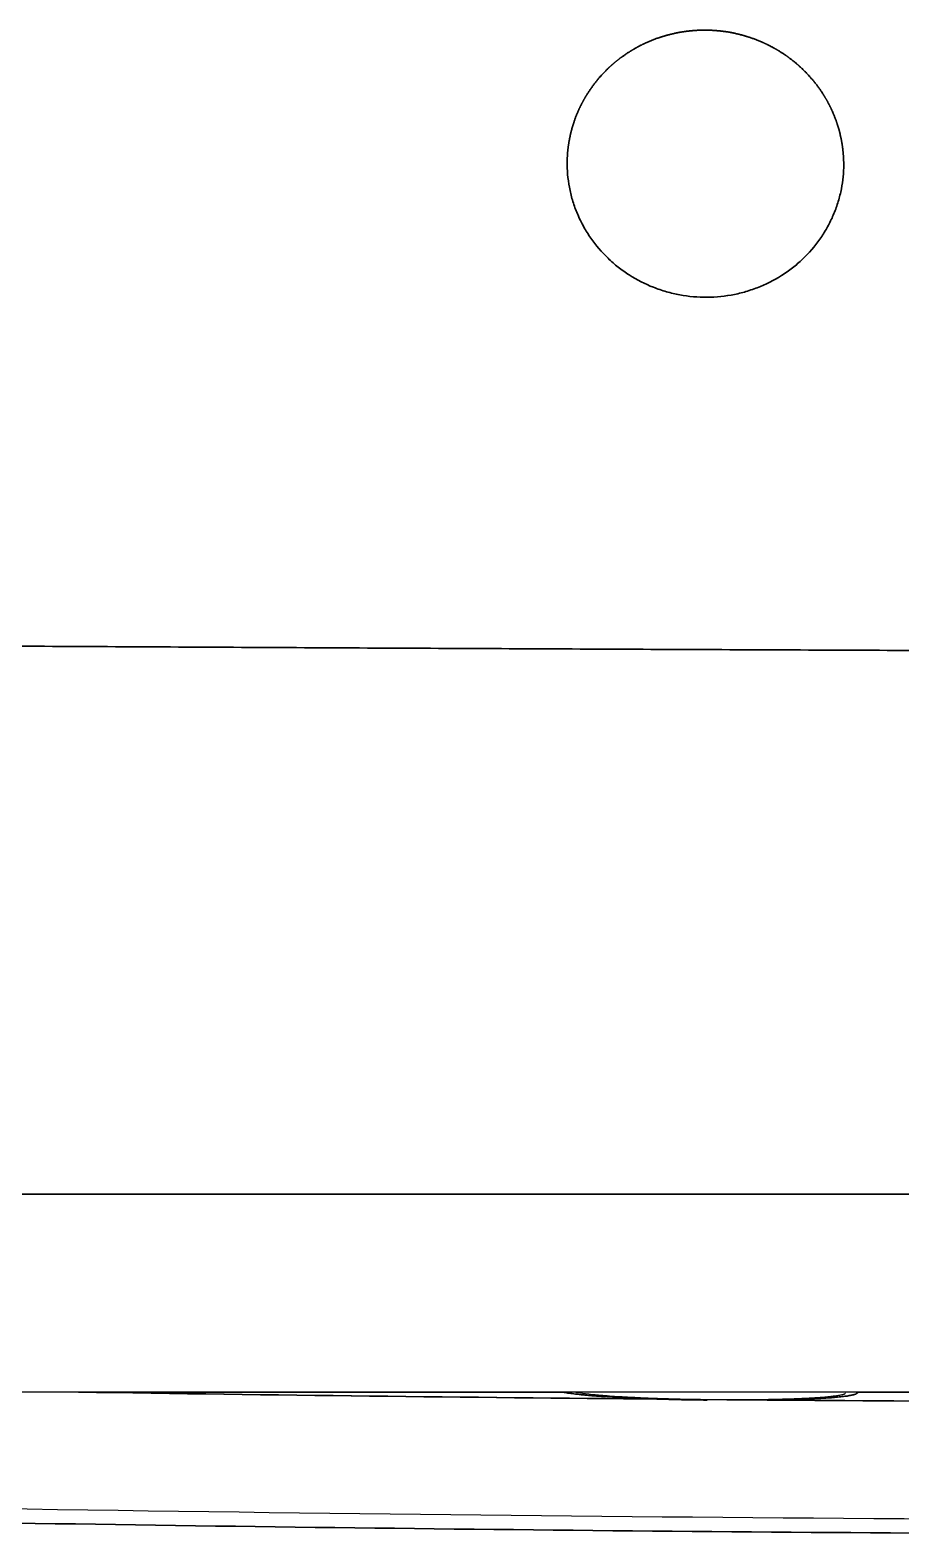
# Model space of a CAD drawing. Header units: millimetres. Extents: x 0 to 2561, y -987 to 790.
# Drawn here: x 506.5 to 623.1, y 417.4 to 618.9 of the extents above; entities that cross this region are included whole.
import ezdxf

# ---------------------------------------------------------------- set-up
doc = ezdxf.new("R2010")
doc.units = ezdxf.units.MM
doc.layers.add('Blocks', color=7, linetype='Continuous')
doc.layers.add('Blocks$Inner', color=7, linetype='Continuous', lineweight=25, true_color=0x007f00)
doc.layers.add('Blocks$Outline', color=7, linetype='Continuous', lineweight=35, true_color=0xff3f3f)

# ---------------------------------------------------------------- blocks, each defined once
blk = doc.blocks.new('Balcony Dining Bench Front')
at = {"layer": 'Blocks$Inner'}
for points, weights, knots in [([(596.71, 618.88), (596.1, 618.88), (595.49, 618.85), (594.27, 618.72), (593.67, 618.63), (591.9, 618.28), (590.75, 617.93), (589.07, 617.25), (588.52, 616.99), (587.46, 616.43), (586.94, 616.12), (585.95, 615.47), (585.47, 615.12), (584.78, 614.56), (584.55, 614.36), (584.1, 613.97), (583.89, 613.76), (582.82, 612.71), (582.07, 611.8), (581.08, 610.34), (580.78, 609.84), (580.36, 609.05), (580.22, 608.79), (579.97, 608.25), (579.85, 607.99), (579.29, 606.63), (578.95, 605.51), (578.67, 604.07), (578.62, 603.78), (578.54, 603.2), (578.5, 602.91), (578.43, 602.09), (578.41, 601.57), (578.41, 601.04)], [0.999999991412, 1.00000011596, 1.00000011583, 1.00000011552, 1.00000011535, 1.00000011478, 1.00000011434, 1.00000011357, 1.0000001133, 1.00000011273, 1.00000011244, 1.00000011183, 1.00000011151, 1.00000011103, 1.00000011086, 1.00000011053, 1.00000011036, 1.0000001095, 1.0000001088, 1.00000010774, 1.00000010738, 1.00000010684, 1.00000010666, 1.00000010629, 1.00000010611, 1.00000010521, 1.00000010451, 1.00000010363, 1.00000010346, 1.00000010311, 1.00000010294, 1.00000010246, 1.00000010216, 1.00000010187], [322.755773, 322.755773, 322.755773, 322.755773, 324.581439, 324.581439, 326.407106, 326.407106, 330.058439, 330.058439, 331.884105, 331.884105, 333.709772, 333.709772, 335.535439, 335.535439, 336.448272, 336.448272, 337.361105, 337.361105, 341.012438, 341.012438, 342.838105, 342.838105, 343.750938, 343.750938, 344.663771, 344.663771, 348.315104, 348.315104, 349.227938, 349.227938, 350.140771, 350.140771, 351.770413, 351.770413, 351.770413, 351.770413]), ([(615.41, 600.89), (615.41, 600.95), (615.41, 601.01), (615.4, 601.65), (615.36, 602.24), (615.27, 603.12), (615.23, 603.41), (615.13, 603.99), (615.08, 604.28), (614.77, 605.71), (614.41, 606.82), (613.82, 608.17), (613.69, 608.44), (613.43, 608.97), (613.29, 609.24), (612.85, 610.01), (612.53, 610.51), (611.52, 611.96), (610.74, 612.86), (609.43, 614.11), (608.98, 614.5), (608.04, 615.24), (607.55, 615.59), (606.54, 616.23), (606.02, 616.53), (604.94, 617.08), (604.38, 617.33), (602.69, 618), (601.53, 618.33), (599.75, 618.67), (599.14, 618.75), (597.92, 618.86), (597.32, 618.89), (596.71, 618.88)], [1, 0.999999992124, 0.999999992121, 0.999999992089, 0.99999999206, 0.999999992017, 0.999999992003, 0.999999991975, 0.999999991961, 0.999999991891, 0.999999991837, 0.999999991774, 0.999999991761, 0.999999991736, 0.999999991724, 0.999999991688, 0.999999991665, 0.9999999916, 0.99999999156, 0.999999991509, 0.999999991493, 0.999999991464, 0.999999991452, 0.999999991429, 0.999999991419, 0.999999991403, 0.999999991396, 0.999999991381, 0.999999991378, 0.999999991383, 0.999999991387, 0.999999991397, 0.999999991404, 0.999999991412], [293.357776, 293.357776, 293.357776, 293.357776, 293.541776, 293.541776, 295.367651, 295.367651, 296.280588, 296.280588, 297.193525, 297.193525, 300.845275, 300.845275, 301.758212, 301.758212, 302.67115, 302.67115, 304.497025, 304.497025, 308.148774, 308.148774, 309.974649, 309.974649, 311.800524, 311.800524, 313.626399, 313.626399, 315.452273, 315.452273, 319.104023, 319.104023, 320.929898, 320.929898, 322.755773, 322.755773, 322.755773, 322.755773])]:
    blk.add_rational_spline(points, weights, degree=3, knots=knots, dxfattribs=at)
blk.add_rational_spline([(578.41, 601.04), (578.41, 600.97), (578.41, 600.91), (578.41, 600.86)], [1.00000010187, 1, 1, 1], degree=3, dxfattribs=at)
for points, degree in [([(578.41, 600.86), (578.42, 599.71), (578.55, 598.57), (578.79, 597.43)], 3), ([(615.1, 597.65), (615.3, 598.72), (615.41, 599.8), (615.41, 600.89)], 3), ([(578.79, 597.43), (578.85, 597.15), (578.92, 596.86), (578.99, 596.58)], 3), ([(578.99, 596.58), (579.07, 596.3), (579.15, 596.02), (579.24, 595.74)], 3), ([(614.68, 595.96), (614.77, 596.24), (614.84, 596.52), (614.91, 596.8)], 3), ([(614.91, 596.8), (614.98, 597.08), (615.04, 597.36), (615.1, 597.65)], 3), ([(579.24, 595.74), (579.42, 595.19), (579.62, 594.65), (579.86, 594.12)], 3), ([(614.1, 594.34), (614.32, 594.87), (614.52, 595.41), (614.68, 595.96)], 3), ([(579.86, 594.12), (580, 593.79), (580.15, 593.47), (580.31, 593.16)], 3), ([(580.31, 593.16), (580.44, 592.91), (580.53, 592.73), (580.63, 592.55)], 3), ([(580.63, 592.55), (580.78, 592.29), (580.93, 592.04), (581.08, 591.79)], 3), ([(612.93, 592.01), (613.08, 592.26), (613.23, 592.51), (613.36, 592.77)], 3), ([(613.36, 592.77), (613.64, 593.28), (613.88, 593.8), (614.1, 594.34)], 3), ([(581.08, 591.79), (581.24, 591.54), (581.41, 591.29), (581.58, 591.05)], 3), ([(581.58, 591.05), (582.25, 590.08), (583.02, 589.18), (583.88, 588.35)], 3), ([(610.22, 588.55), (611.06, 589.38), (611.81, 590.29), (612.46, 591.26)], 3), ([(612.46, 591.26), (612.62, 591.5), (612.78, 591.75), (612.93, 592.01)], 3), ([(608.9, 587.35), (609.36, 587.73), (609.8, 588.13), (610.22, 588.55)], 3), ([(583.88, 588.35), (584.31, 587.94), (584.77, 587.54), (585.24, 587.17)], 3), ([(585.24, 587.17), (585.48, 586.98), (585.72, 586.8), (585.97, 586.63)], 3), ([(585.97, 586.63), (586.21, 586.45), (586.46, 586.28), (586.72, 586.12)], 3), ([(607.45, 586.28), (607.7, 586.45), (607.95, 586.62), (608.19, 586.8)], 3), ([(608.19, 586.8), (608.43, 586.98), (608.67, 587.16), (608.9, 587.35)], 3), ([(586.72, 586.12), (587.74, 585.47), (588.81, 584.92), (589.95, 584.47)], 3), ([(589.95, 584.47), (590.51, 584.25), (591.1, 584.05), (591.69, 583.88)], 3), ([(602.55, 583.97), (603.13, 584.15), (603.71, 584.35), (604.27, 584.59)], 3), ([(604.27, 584.59), (605.39, 585.05), (606.45, 585.62), (607.45, 586.28)], 3), ([(591.69, 583.88), (592.28, 583.71), (592.87, 583.57), (593.47, 583.46)], 3), ([(593.47, 583.46), (594.68, 583.23), (595.9, 583.13), (597.13, 583.14)], 3), ([(597.13, 583.14), (598.36, 583.15), (599.58, 583.27), (600.78, 583.52)], 3), ([(600.78, 583.52), (601.38, 583.64), (601.97, 583.79), (602.55, 583.97)], 3), ([(1247.49, 436.63), (712.91, 436.63), (178.33, 436.63)], 2), ([(590.84, 435.69), (564.94, 435.93), (539.01, 436.24), (513, 436.63)], 3), ([(707.58, 435.13), (672.49, 435.15), (637.47, 435.3), (602.41, 435.59)], 3)]:
    blk.add_open_spline(points, degree=degree, dxfattribs=at)
for points, knots in [([(191.8, 538.81), (192.51, 538.8), (193.23, 538.8), (195.36, 538.78), (196.79, 538.76), (201.06, 538.72), (203.91, 538.7), (212.46, 538.62), (218.16, 538.56), (229.55, 538.46), (235.25, 538.41), (246.57, 538.31), (252.18, 538.26), (263.41, 538.16), (269.03, 538.12), (285.89, 537.97), (297.1, 537.88), (319.58, 537.7), (330.81, 537.61), (353.28, 537.44), (364.52, 537.36), (386.99, 537.2), (398.22, 537.12), (420.7, 536.96), (431.93, 536.89), (454.41, 536.75), (465.64, 536.68), (488.12, 536.54), (499.36, 536.48), (516.22, 536.39), (521.83, 536.36), (533.07, 536.3), (538.69, 536.27), (555.55, 536.18), (566.79, 536.13), (589.27, 536.02), (600.51, 535.98), (622.99, 535.88), (634.23, 535.84), (656.71, 535.75), (667.95, 535.71), (682, 535.67), (684.81, 535.66), (689.02, 535.65), (690.43, 535.64), (692.53, 535.64), (693.24, 535.63), (694.29, 535.63), (694.64, 535.63), (694.99, 535.63)], [6849.120009, 6849.120009, 6849.120009, 6849.120009, 6851.261475, 6851.261475, 6855.544424, 6855.544424, 6864.11029, 6864.11029, 6881.241965, 6881.241965, 6898.373636, 6898.373636, 6915.253975, 6915.253975, 6932.134292, 6932.134292, 6965.916809, 6965.916809, 6999.677349, 6999.677349, 7033.437811, 7033.437811, 7067.198201, 7067.198201, 7100.958522, 7100.958522, 7134.718779, 7134.718779, 7168.478981, 7168.478981, 7185.359041, 7185.359041, 7202.239092, 7202.239092, 7235.999206, 7235.999206, 7269.75929, 7269.75929, 7303.519357, 7303.519357, 7337.279365, 7337.279365, 7345.719356, 7345.719356, 7349.939359, 7349.939359, 7352.049357, 7352.049357, 7353.104365, 7353.104365, 7353.104365, 7353.104365]), ([(203.83, 463.23), (213.25, 463.22), (222.68, 463.22), (232.11, 463.21), (241.54, 463.21), (250.97, 463.2), (260.39, 463.2), (269.82, 463.2), (279.25, 463.19), (288.67, 463.19), (298.1, 463.18), (307.53, 463.18), (316.95, 463.18), (326.38, 463.17), (335.81, 463.17), (345.23, 463.17), (354.66, 463.17), (364.09, 463.16), (373.51, 463.16), (382.94, 463.16), (392.37, 463.15), (401.79, 463.15), (411.22, 463.15), (420.65, 463.15), (430.08, 463.14), (439.51, 463.14), (448.93, 463.14), (458.36, 463.14), (467.79, 463.13), (477.22, 463.13), (486.64, 463.13), (496.07, 463.13), (505.5, 463.13), (514.93, 463.12), (524.36, 463.12), (533.78, 463.12), (543.21, 463.12), (552.64, 463.12), (562.06, 463.12), (571.49, 463.12), (580.92, 463.11), (590.34, 463.11), (599.77, 463.11), (609.19, 463.11), (618.62, 463.11), (628.05, 463.11), (646.9, 463.11), (665.76, 463.11), (684.61, 463.11), (703.47, 463.11), (722.32, 463.11), (741.18, 463.11), (760.04, 463.11), (778.89, 463.11), (797.75, 463.11), (807.17, 463.11), (816.6, 463.11), (826.02, 463.11), (835.45, 463.11), (844.88, 463.11), (854.3, 463.12), (863.73, 463.12), (873.16, 463.12), (882.58, 463.12), (892.01, 463.12), (901.44, 463.12), (910.86, 463.12), (920.29, 463.13), (929.72, 463.13), (939.15, 463.13), (948.58, 463.13), (958, 463.13), (967.43, 463.14), (976.86, 463.14), (986.29, 463.14), (995.72, 463.14), (1005.14, 463.15), (1014.57, 463.15), (1024, 463.15), (1033.43, 463.15), (1042.85, 463.16), (1052.28, 463.16), (1061.71, 463.16), (1071.13, 463.17), (1080.56, 463.17), (1089.99, 463.17), (1099.41, 463.17), (1108.84, 463.18), (1118.27, 463.18), (1127.69, 463.18), (1137.12, 463.19), (1146.55, 463.19), (1155.97, 463.2), (1165.4, 463.2), (1174.83, 463.2), (1184.25, 463.21), (1193.68, 463.21), (1203.11, 463.22), (1212.54, 463.22), (1221.97, 463.23)], [451.443925, 451.443925, 451.443925, 451.443925, 479.729369, 479.729369, 479.729369, 508.012007, 508.012007, 508.012007, 536.29251, 536.29251, 536.29251, 564.571639, 564.571639, 564.571639, 592.850516, 592.850516, 592.850516, 621.130349, 621.130349, 621.130349, 649.412028, 649.412028, 649.412028, 677.695169, 677.695169, 677.695169, 705.979076, 705.979076, 705.979076, 734.263029, 734.263029, 734.263029, 762.546222, 762.546222, 762.546222, 790.827827, 790.827827, 790.827827, 819.107423, 819.107423, 819.107423, 847.386214, 847.386214, 847.386214, 875.665805, 875.665805, 875.665805, 932.230598, 932.230598, 932.230598, 988.798596, 988.798596, 988.798596, 1045.363389, 1045.363389, 1045.363389, 1073.64298, 1073.64298, 1073.64298, 1101.921771, 1101.921771, 1101.921771, 1130.201368, 1130.201368, 1130.201368, 1158.482972, 1158.482972, 1158.482972, 1186.766165, 1186.766165, 1186.766165, 1215.050118, 1215.050118, 1215.050118, 1243.334025, 1243.334025, 1243.334025, 1271.617167, 1271.617167, 1271.617167, 1299.898845, 1299.898845, 1299.898845, 1328.178679, 1328.178679, 1328.178679, 1356.457555, 1356.457555, 1356.457555, 1384.736684, 1384.736684, 1384.736684, 1413.017188, 1413.017188, 1413.017188, 1441.299826, 1441.299826, 1441.299826, 1469.58527, 1469.58527, 1469.58527, 1469.58527]), ([(577.9, 436.63), (577.97, 436.61), (578, 436.6), (578.13, 436.58), (578.24, 436.56), (578.46, 436.52), (578.57, 436.5), (579.2, 436.4), (579.81, 436.33), (580.71, 436.24), (580.9, 436.22), (581.29, 436.19), (581.49, 436.17), (582.11, 436.12), (582.55, 436.08), (583.93, 435.99), (584.94, 435.93), (586.3, 435.86), (586.58, 435.85), (587.14, 435.82), (587.43, 435.81), (588.29, 435.78), (588.88, 435.75), (590.08, 435.71), (590.69, 435.69), (591.63, 435.67), (591.95, 435.66), (592.59, 435.64), (592.91, 435.63), (594.52, 435.6), (595.83, 435.58), (597.15, 435.56)], [34.775306, 34.775306, 34.775306, 34.775306, 35.150595, 35.150595, 36.133445, 36.133445, 37.116294, 37.116294, 41.04769, 41.04769, 42.03054, 42.03054, 43.013389, 43.013389, 44.979087, 44.979087, 48.910484, 48.910484, 49.893333, 49.893333, 50.876182, 50.876182, 52.841881, 52.841881, 54.807579, 54.807579, 55.790428, 55.790428, 56.773277, 56.773277, 60.704674, 60.704674, 60.704674, 60.704674]), ([(597.15, 435.61), (595.93, 435.62), (594.72, 435.64), (593.23, 435.68), (592.93, 435.69), (592.34, 435.7), (592.05, 435.71), (591.18, 435.74), (590.61, 435.76), (589.5, 435.8), (588.96, 435.82), (588.16, 435.85), (587.9, 435.87), (587.38, 435.89), (587.12, 435.9), (585.86, 435.97), (584.93, 436.02), (583.65, 436.12), (583.25, 436.15), (582.67, 436.2), (582.48, 436.21), (582.12, 436.25), (581.95, 436.27), (581.11, 436.35), (580.55, 436.42), (579.97, 436.52), (579.86, 436.53), (579.66, 436.57), (579.56, 436.59), (579.45, 436.62), (579.42, 436.62), (579.4, 436.63)], [58.127073, 58.127073, 58.127073, 58.127073, 61.763766, 61.763766, 62.672939, 62.672939, 63.582113, 63.582113, 65.400459, 65.400459, 67.218806, 67.218806, 68.127979, 68.127979, 69.037153, 69.037153, 72.673846, 72.673846, 74.492193, 74.492193, 75.401366, 75.401366, 76.310539, 76.310539, 79.947233, 79.947233, 80.856406, 80.856406, 81.765579, 81.765579, 82.037092, 82.037092, 82.037092, 82.037092]), ([(599.18, 435.59), (599.11, 435.59), (599.05, 435.59), (598.37, 435.59), (597.76, 435.6), (597.15, 435.61)], [56.09897, 56.09897, 56.09897, 56.09897, 56.295193, 56.295193, 58.127073, 58.127073, 58.127073, 58.127073]), ([(615.65, 436.45), (615.63, 436.43), (615.6, 436.42), (615.54, 436.38), (615.51, 436.37), (615.43, 436.34), (615.38, 436.32), (615.28, 436.29), (615.22, 436.27), (615.1, 436.24), (615.03, 436.23), (614.89, 436.2), (614.81, 436.18), (614.64, 436.15), (614.56, 436.14), (614.37, 436.11), (614.27, 436.1), (614.07, 436.07), (613.95, 436.06), (613.73, 436.03), (613.61, 436.02), (613.36, 435.99), (613.23, 435.98), (612.97, 435.95), (612.83, 435.94), (612.55, 435.92), (612.4, 435.91), (612.1, 435.88), (611.94, 435.87), (611.63, 435.85), (611.46, 435.84), (611.13, 435.82), (610.95, 435.81), (610.6, 435.79), (610.41, 435.78), (610.05, 435.76), (609.85, 435.76), (609.47, 435.74), (609.27, 435.73), (608.88, 435.72), (608.67, 435.71), (608.26, 435.69), (608.05, 435.69), (607.63, 435.67), (607.42, 435.67), (606.98, 435.66), (606.76, 435.65), (606.31, 435.64), (606.08, 435.64), (605.62, 435.63), (605.39, 435.62), (604.92, 435.61), (604.67, 435.61), (604.2, 435.6), (603.95, 435.6), (603.47, 435.6), (603.22, 435.59), (602.73, 435.59), (602.49, 435.59), (601.99, 435.59), (601.74, 435.59), (601.23, 435.59), (600.98, 435.58), (600.47, 435.59), (600.21, 435.59), (599.7, 435.59), (599.43, 435.59), (599.18, 435.59)], [30.343949, 30.343949, 30.343949, 30.343949, 31.124793, 31.124793, 31.905549, 31.905549, 32.686305, 32.686305, 33.467061, 33.467061, 34.247817, 34.247817, 35.028573, 35.028573, 35.809329, 35.809329, 36.590085, 36.590085, 37.370841, 37.370841, 38.151372, 38.151372, 38.931904, 38.931904, 39.712436, 39.712436, 40.492967, 40.492967, 41.273499, 41.273499, 42.054031, 42.054031, 42.834562, 42.834562, 43.615094, 43.615094, 44.395398, 44.395398, 45.175703, 45.175703, 45.956007, 45.956007, 46.736311, 46.736311, 47.516616, 47.516616, 48.29692, 48.29692, 49.077224, 49.077224, 49.857529, 49.857529, 50.637709, 50.637709, 51.417889, 51.417889, 52.198069, 52.198069, 52.97825, 52.97825, 53.75843, 53.75843, 54.53861, 54.53861, 55.31879, 55.31879, 56.09897, 56.09897, 56.09897, 56.09897]), ([(617.41, 436.63), (617.12, 436.43), (617.1, 436.41), (617.03, 436.38), (616.99, 436.36), (616.91, 436.33), (616.86, 436.31), (616.75, 436.28), (616.68, 436.26), (616.55, 436.23), (616.48, 436.22), (616.32, 436.18), (616.24, 436.17), (616.06, 436.14), (615.96, 436.12), (615.76, 436.09), (615.66, 436.08), (615.43, 436.05), (615.31, 436.04), (615.07, 436.01), (614.94, 435.99), (614.67, 435.97), (614.53, 435.95), (614.25, 435.93), (614.1, 435.92), (613.79, 435.89), (613.63, 435.88), (613.31, 435.86), (613.14, 435.85), (612.8, 435.82), (612.62, 435.81), (612.26, 435.79), (612.07, 435.78), (611.69, 435.76), (611.49, 435.75), (611.09, 435.73), (610.88, 435.72), (610.47, 435.7), (610.25, 435.7), (609.82, 435.68), (609.6, 435.67), (609.16, 435.66), (608.94, 435.65), (608.48, 435.64), (608.25, 435.63), (607.77, 435.62), (607.53, 435.61), (607.05, 435.6), (606.8, 435.59), (606.31, 435.59), (606.05, 435.58), (605.54, 435.57), (605.28, 435.57), (604.77, 435.56), (604.5, 435.56), (603.98, 435.55), (603.71, 435.55), (603.18, 435.55), (602.91, 435.54), (602.38, 435.54), (602.1, 435.54), (601.56, 435.54), (601.29, 435.54), (600.74, 435.54), (600.46, 435.54), (600.05, 435.54), (599.91, 435.54), (599.77, 435.54)], [-27.841976, -27.841976, -27.841976, -27.841976, -26.997861, -26.997861, -26.153839, -26.153839, -25.309818, -25.309818, -24.465796, -24.465796, -23.621775, -23.621775, -22.777753, -22.777753, -21.933732, -21.933732, -21.08971, -21.08971, -20.245689, -20.245689, -19.40191, -19.40191, -18.558131, -18.558131, -17.714352, -17.714352, -16.870573, -16.870573, -16.026794, -16.026794, -15.183015, -15.183015, -14.339236, -14.339236, -13.495458, -13.495458, -12.651924, -12.651924, -11.808391, -11.808391, -10.964858, -10.964858, -10.121325, -10.121325, -9.277792, -9.277792, -8.434258, -8.434258, -7.590725, -7.590725, -6.747192, -6.747192, -5.903793, -5.903793, -5.060394, -5.060394, -4.216995, -4.216995, -3.373596, -3.373596, -2.530197, -2.530197, -1.686798, -1.686798, -0.843399, -0.843399, -0.435689, -0.435689, -0.435689, -0.435689]), ([(1220.41, 428.99), (1218.21, 428.91), (1216.02, 428.83), (1213.83, 428.74), (1209.45, 428.58), (1205.07, 428.42), (1200.69, 428.26), (1191.93, 427.94), (1183.17, 427.62), (1174.41, 427.32), (1150.14, 426.48), (1125.85, 425.7), (1101.52, 425), (1058.25, 423.74), (1015.04, 422.7), (971.92, 421.87), (885.21, 420.19), (799.4, 419.36), (712.67, 419.36), (625.94, 419.36), (540.13, 420.19), (453.42, 421.88), (410.29, 422.71), (367.09, 423.75), (323.82, 425.01), (302.19, 425.64), (280.6, 426.32), (259.03, 427.06), (248.92, 427.4), (238.81, 427.76), (228.7, 428.12), (227.46, 428.17), (226.2, 428.21), (224.95, 428.26), (223.78, 428.3), (222.6, 428.34), (221.42, 428.39), (218.92, 428.48), (216.46, 428.57), (214.04, 428.66), (213.32, 428.69), (212.6, 428.72), (211.89, 428.74), (211.13, 428.77), (210.36, 428.8), (209.59, 428.83), (208.27, 428.88), (206.93, 428.93), (205.56, 428.98), (204.96, 429), (204.35, 429.03), (203.73, 429.05), (203.46, 429.06), (203.19, 429.07), (202.91, 429.08), (202.79, 429.09), (202.67, 429.09), (202.55, 429.1), (202.44, 429.1), (202.33, 429.11), (202.22, 429.11), (201.57, 429.14), (200.93, 429.16), (200.32, 429.18)], [9.871853, 9.871853, 9.871853, 9.871853, 16.45759, 16.45759, 16.45759, 29.603602, 29.603602, 29.603602, 55.898022, 55.898022, 55.898022, 128.828197, 128.828197, 128.828197, 258.465174, 258.465174, 258.465174, 517.736909, 517.736909, 517.736909, 777.010389, 777.010389, 777.010389, 906.645125, 906.645125, 906.645125, 971.466771, 971.466771, 971.466771, 1001.816112, 1001.816112, 1001.816112, 1005.57133, 1005.57133, 1005.57133, 1009.097354, 1009.097354, 1009.097354, 1016.488486, 1016.488486, 1016.488486, 1018.634842, 1018.634842, 1018.634842, 1020.936559, 1020.936559, 1020.936559, 1024.969598, 1024.969598, 1024.969598, 1026.803904, 1026.803904, 1026.803904, 1027.623661, 1027.623661, 1027.623661, 1027.985722, 1027.985722, 1027.985722, 1028.319305, 1028.319305, 1028.319305, 1030.213805, 1030.213805, 1030.213805, 1030.213805]), ([(200.09, 427.36), (228.83, 426.25), (285.68, 424.24), (369.98, 421.8), (456.12, 419.87), (542.31, 418.47), (654.83, 417.39), (770.97, 417.39), (883.48, 418.48), (969.68, 419.87), (1055.81, 421.8), (1140.13, 424.24), (1197, 426.25), (1225.76, 427.36)], [26.505716, 26.505716, 26.505716, 26.505716, 111.534941, 197.191146, 282.847351, 368.503557, 454.159762, 625.472173, 711.128379, 796.784584, 882.440789, 968.096995, 1053.182057, 1053.182057, 1053.182057, 1053.182057])]:
    blk.add_open_spline(points, degree=3, knots=knots, dxfattribs=at)
at = {"layer": 'Blocks$Outline'}
for p, q in [((513, 436.63), (577.9, 436.63)), ((617.41, 436.63), (693.59, 436.63))]:
    blk.add_line(p, q, dxfattribs=at)
for points, weights, knots in [([(578.41, 601.04), (578.41, 601.57), (578.43, 602.09), (578.5, 602.91), (578.54, 603.2), (578.62, 603.78), (578.67, 604.07), (578.95, 605.51), (579.29, 606.63), (579.85, 607.99), (579.97, 608.25), (580.22, 608.79), (580.36, 609.05), (580.78, 609.84), (581.08, 610.34), (582.07, 611.8), (582.82, 612.71), (583.89, 613.76), (584.1, 613.97), (584.55, 614.36), (584.78, 614.56), (585.47, 615.12), (585.95, 615.47), (586.94, 616.12), (587.46, 616.43), (588.52, 616.99), (589.07, 617.25), (590.75, 617.93), (591.9, 618.28), (593.67, 618.63), (594.27, 618.72), (595.49, 618.85), (596.1, 618.88), (596.71, 618.88)], [1.00000010187, 1.00000010216, 1.00000010246, 1.00000010294, 1.00000010311, 1.00000010346, 1.00000010363, 1.00000010451, 1.00000010521, 1.00000010611, 1.00000010629, 1.00000010666, 1.00000010684, 1.00000010738, 1.00000010774, 1.0000001088, 1.0000001095, 1.00000011036, 1.00000011053, 1.00000011086, 1.00000011103, 1.00000011151, 1.00000011183, 1.00000011244, 1.00000011273, 1.0000001133, 1.00000011357, 1.00000011434, 1.00000011478, 1.00000011535, 1.00000011552, 1.00000011583, 1.00000011596, 0.999999991412], [-234.54126, -234.54126, -234.54126, -234.54126, -232.911618, -232.911618, -231.998784, -231.998784, -231.085951, -231.085951, -227.434618, -227.434618, -226.521785, -226.521785, -225.608951, -225.608951, -223.783285, -223.783285, -220.131952, -220.131952, -219.219118, -219.219118, -218.306285, -218.306285, -216.480619, -216.480619, -214.654952, -214.654952, -212.829285, -212.829285, -209.177952, -209.177952, -207.352286, -207.352286, -205.526619, -205.526619, -205.526619, -205.526619]), ([(596.71, 618.88), (597.32, 618.89), (597.92, 618.86), (599.14, 618.75), (599.75, 618.67), (601.53, 618.33), (602.69, 618), (604.38, 617.33), (604.94, 617.08), (606.02, 616.53), (606.54, 616.23), (607.55, 615.59), (608.04, 615.24), (608.98, 614.5), (609.43, 614.11), (610.74, 612.86), (611.52, 611.96), (612.53, 610.51), (612.85, 610.01), (613.29, 609.24), (613.43, 608.97), (613.69, 608.44), (613.82, 608.17), (614.41, 606.82), (614.77, 605.71), (615.08, 604.28), (615.13, 603.99), (615.23, 603.41), (615.27, 603.12), (615.36, 602.24), (615.4, 601.65), (615.41, 601.01), (615.41, 600.95), (615.41, 600.89)], [0.999999991412, 0.999999991404, 0.999999991397, 0.999999991387, 0.999999991383, 0.999999991378, 0.999999991381, 0.999999991396, 0.999999991403, 0.999999991419, 0.999999991429, 0.999999991452, 0.999999991464, 0.999999991493, 0.999999991509, 0.99999999156, 0.9999999916, 0.999999991665, 0.999999991688, 0.999999991724, 0.999999991736, 0.999999991761, 0.999999991774, 0.999999991837, 0.999999991891, 0.999999991961, 0.999999991975, 0.999999992003, 0.999999992017, 0.99999999206, 0.999999992089, 0.999999992121, 0.999999992124, 1], [-205.526619, -205.526619, -205.526619, -205.526619, -203.700744, -203.700744, -201.87487, -201.87487, -198.22312, -198.22312, -196.397245, -196.397245, -194.57137, -194.57137, -192.745496, -192.745496, -190.919621, -190.919621, -187.267871, -187.267871, -185.441996, -185.441996, -184.529059, -184.529059, -183.616122, -183.616122, -179.964372, -179.964372, -179.051434, -179.051434, -178.138497, -178.138497, -176.312622, -176.312622, -176.128623, -176.128623, -176.128623, -176.128623])]:
    blk.add_rational_spline(points, weights, degree=3, knots=knots, dxfattribs=at)
blk.add_rational_spline([(578.41, 600.86), (578.41, 600.91), (578.41, 600.97), (578.41, 601.04)], [1, 1, 1, 1.00000010187], degree=3, dxfattribs=at)
for points in [[(578.79, 597.43), (578.55, 598.57), (578.42, 599.71), (578.41, 600.86)], [(615.41, 600.89), (615.41, 599.8), (615.3, 598.72), (615.1, 597.65)], [(578.99, 596.58), (578.92, 596.86), (578.85, 597.15), (578.79, 597.43)], [(579.24, 595.74), (579.15, 596.02), (579.07, 596.3), (578.99, 596.58)], [(614.91, 596.8), (614.84, 596.52), (614.77, 596.24), (614.68, 595.96)], [(615.1, 597.65), (615.04, 597.36), (614.98, 597.08), (614.91, 596.8)], [(579.86, 594.12), (579.62, 594.65), (579.42, 595.19), (579.24, 595.74)], [(614.68, 595.96), (614.52, 595.41), (614.32, 594.87), (614.1, 594.34)], [(580.31, 593.16), (580.15, 593.47), (580, 593.79), (579.86, 594.12)], [(580.63, 592.55), (580.53, 592.73), (580.44, 592.91), (580.31, 593.16)], [(581.08, 591.79), (580.93, 592.04), (580.78, 592.29), (580.63, 592.55)], [(613.36, 592.77), (613.23, 592.51), (613.08, 592.26), (612.93, 592.01)], [(614.1, 594.34), (613.88, 593.8), (613.64, 593.28), (613.36, 592.77)], [(581.58, 591.05), (581.41, 591.29), (581.24, 591.54), (581.08, 591.79)], [(583.88, 588.35), (583.02, 589.18), (582.25, 590.08), (581.58, 591.05)], [(612.46, 591.26), (611.81, 590.29), (611.06, 589.38), (610.22, 588.55)], [(612.93, 592.01), (612.78, 591.75), (612.62, 591.5), (612.46, 591.26)], [(610.22, 588.55), (609.8, 588.13), (609.36, 587.73), (608.9, 587.35)], [(585.24, 587.17), (584.77, 587.54), (584.31, 587.94), (583.88, 588.35)], [(585.97, 586.63), (585.72, 586.8), (585.48, 586.98), (585.24, 587.17)], [(586.72, 586.12), (586.46, 586.28), (586.21, 586.45), (585.97, 586.63)], [(608.19, 586.8), (607.95, 586.62), (607.7, 586.45), (607.45, 586.28)], [(608.9, 587.35), (608.67, 587.16), (608.43, 586.98), (608.19, 586.8)], [(589.95, 584.47), (588.81, 584.92), (587.74, 585.47), (586.72, 586.12)], [(591.69, 583.88), (591.1, 584.05), (590.51, 584.25), (589.95, 584.47)], [(604.27, 584.59), (603.71, 584.35), (603.13, 584.15), (602.55, 583.97)], [(607.45, 586.28), (606.45, 585.62), (605.39, 585.05), (604.27, 584.59)], [(593.47, 583.46), (592.87, 583.57), (592.28, 583.71), (591.69, 583.88)], [(597.13, 583.14), (595.9, 583.13), (594.68, 583.23), (593.47, 583.46)], [(600.78, 583.52), (599.58, 583.27), (598.36, 583.15), (597.13, 583.14)], [(602.55, 583.97), (601.97, 583.79), (601.38, 583.64), (600.78, 583.52)], [(590.8, 435.69), (564.91, 435.93), (539, 436.24), (513, 436.63)], [(707.57, 435.13), (673.39, 435.15), (639.29, 435.29), (605.16, 435.57)]]:
    blk.add_open_spline(points, degree=3, dxfattribs=at)
for points, knots in [([(191.8, 538.81), (192.51, 538.8), (193.23, 538.8), (195.36, 538.78), (196.79, 538.76), (201.06, 538.72), (203.91, 538.7), (212.46, 538.62), (218.16, 538.56), (229.55, 538.46), (235.25, 538.41), (246.57, 538.31), (252.18, 538.26), (263.41, 538.16), (269.03, 538.12), (285.89, 537.97), (297.1, 537.88), (319.58, 537.7), (330.81, 537.61), (353.28, 537.44), (364.52, 537.36), (386.99, 537.2), (398.22, 537.12), (420.7, 536.96), (431.93, 536.89), (454.41, 536.75), (465.64, 536.68), (488.12, 536.54), (499.36, 536.48), (516.22, 536.39), (521.83, 536.36), (533.07, 536.3), (538.69, 536.27), (555.55, 536.18), (566.79, 536.13), (589.27, 536.02), (600.51, 535.98), (622.99, 535.88), (634.23, 535.84), (656.71, 535.75), (667.95, 535.71), (682, 535.67), (684.81, 535.66), (689.02, 535.65), (690.43, 535.64), (692.53, 535.64), (693.24, 535.63), (694.29, 535.63), (694.64, 535.63), (694.99, 535.63)], [-5170.793192, -5170.793192, -5170.793192, -5170.793192, -5168.651726, -5168.651726, -5164.368776, -5164.368776, -5155.80291, -5155.80291, -5138.671235, -5138.671235, -5121.539565, -5121.539565, -5104.659226, -5104.659226, -5087.778909, -5087.778909, -5053.996392, -5053.996392, -5020.235852, -5020.235852, -4986.475389, -4986.475389, -4952.715, -4952.715, -4918.954679, -4918.954679, -4885.194422, -4885.194422, -4851.43422, -4851.43422, -4834.55416, -4834.55416, -4817.674109, -4817.674109, -4783.913995, -4783.913995, -4750.15391, -4750.15391, -4716.393844, -4716.393844, -4682.633835, -4682.633835, -4674.193845, -4674.193845, -4669.973841, -4669.973841, -4667.863844, -4667.863844, -4666.808836, -4666.808836, -4666.808836, -4666.808836]), ([(1221.97, 463.23), (1212.54, 463.22), (1203.11, 463.22), (1193.68, 463.21), (1184.25, 463.21), (1174.83, 463.2), (1165.4, 463.2), (1155.97, 463.2), (1146.55, 463.19), (1137.12, 463.19), (1127.69, 463.18), (1118.27, 463.18), (1108.84, 463.18), (1099.41, 463.17), (1089.99, 463.17), (1080.56, 463.17), (1071.13, 463.17), (1061.71, 463.16), (1052.28, 463.16), (1042.85, 463.16), (1033.43, 463.15), (1024, 463.15), (1014.57, 463.15), (1005.14, 463.15), (995.72, 463.14), (986.29, 463.14), (976.86, 463.14), (967.43, 463.14), (958, 463.13), (948.58, 463.13), (939.15, 463.13), (929.72, 463.13), (920.29, 463.13), (910.86, 463.12), (901.44, 463.12), (892.01, 463.12), (882.58, 463.12), (873.16, 463.12), (863.73, 463.12), (854.3, 463.12), (844.88, 463.11), (835.45, 463.11), (826.02, 463.11), (816.6, 463.11), (807.17, 463.11), (797.75, 463.11), (778.89, 463.11), (760.04, 463.11), (741.18, 463.11), (722.32, 463.11), (703.47, 463.11), (684.61, 463.11), (665.76, 463.11), (646.9, 463.11), (628.05, 463.11), (618.62, 463.11), (609.19, 463.11), (599.77, 463.11), (590.34, 463.11), (580.92, 463.11), (571.49, 463.12), (562.06, 463.12), (552.64, 463.12), (543.21, 463.12), (533.78, 463.12), (524.36, 463.12), (514.93, 463.12), (505.5, 463.13), (496.07, 463.13), (486.64, 463.13), (477.22, 463.13), (467.79, 463.13), (458.36, 463.14), (448.93, 463.14), (439.51, 463.14), (430.08, 463.14), (420.65, 463.15), (411.22, 463.15), (401.79, 463.15), (392.37, 463.15), (382.94, 463.16), (373.51, 463.16), (364.09, 463.16), (354.66, 463.17), (345.23, 463.17), (335.81, 463.17), (326.38, 463.17), (316.95, 463.18), (307.53, 463.18), (298.1, 463.18), (288.67, 463.19), (279.25, 463.19), (269.82, 463.2), (260.39, 463.2), (250.97, 463.2), (241.54, 463.21), (232.11, 463.21), (222.68, 463.22), (213.25, 463.22), (203.83, 463.23)], [-1469.58527, -1469.58527, -1469.58527, -1469.58527, -1441.299826, -1441.299826, -1441.299826, -1413.017188, -1413.017188, -1413.017188, -1384.736684, -1384.736684, -1384.736684, -1356.457555, -1356.457555, -1356.457555, -1328.178679, -1328.178679, -1328.178679, -1299.898845, -1299.898845, -1299.898845, -1271.617167, -1271.617167, -1271.617167, -1243.334025, -1243.334025, -1243.334025, -1215.050118, -1215.050118, -1215.050118, -1186.766165, -1186.766165, -1186.766165, -1158.482972, -1158.482972, -1158.482972, -1130.201368, -1130.201368, -1130.201368, -1101.921771, -1101.921771, -1101.921771, -1073.64298, -1073.64298, -1073.64298, -1045.363389, -1045.363389, -1045.363389, -988.798596, -988.798596, -988.798596, -932.230598, -932.230598, -932.230598, -875.665805, -875.665805, -875.665805, -847.386214, -847.386214, -847.386214, -819.107423, -819.107423, -819.107423, -790.827827, -790.827827, -790.827827, -762.546222, -762.546222, -762.546222, -734.263029, -734.263029, -734.263029, -705.979076, -705.979076, -705.979076, -677.695169, -677.695169, -677.695169, -649.412028, -649.412028, -649.412028, -621.130349, -621.130349, -621.130349, -592.850516, -592.850516, -592.850516, -564.571639, -564.571639, -564.571639, -536.29251, -536.29251, -536.29251, -508.012007, -508.012007, -508.012007, -479.729369, -479.729369, -479.729369, -451.443925, -451.443925, -451.443925, -451.443925]), ([(577.9, 436.63), (577.97, 436.61), (578, 436.6), (578.13, 436.58), (578.24, 436.56), (578.46, 436.52), (578.57, 436.5), (579.2, 436.4), (579.81, 436.33), (580.71, 436.24), (580.9, 436.22), (581.29, 436.19), (581.49, 436.17), (582.11, 436.12), (582.55, 436.08), (583.93, 435.99), (584.94, 435.93), (586.3, 435.86), (586.58, 435.85), (587.14, 435.82), (587.43, 435.81), (588.29, 435.78), (588.88, 435.75), (589.91, 435.72), (590.35, 435.7), (590.8, 435.69)], [34.775306, 34.775306, 34.775306, 34.775306, 35.150595, 35.150595, 36.133445, 36.133445, 37.116294, 37.116294, 41.04769, 41.04769, 42.03054, 42.03054, 43.013389, 43.013389, 44.979087, 44.979087, 48.910484, 48.910484, 49.893333, 49.893333, 50.876182, 50.876182, 52.841881, 52.841881, 54.258439, 54.258439, 54.258439, 54.258439]), ([(605.16, 435.57), (605.37, 435.57), (605.59, 435.57), (606.05, 435.58), (606.31, 435.59), (606.8, 435.59), (607.05, 435.6), (607.53, 435.61), (607.77, 435.62), (608.25, 435.63), (608.48, 435.64), (608.94, 435.65), (609.16, 435.66), (609.6, 435.67), (609.82, 435.68), (610.25, 435.7), (610.47, 435.7), (610.88, 435.72), (611.09, 435.73), (611.49, 435.75), (611.69, 435.76), (612.07, 435.78), (612.26, 435.79), (612.62, 435.81), (612.8, 435.82), (613.14, 435.85), (613.31, 435.86), (613.63, 435.88), (613.79, 435.89), (614.1, 435.92), (614.25, 435.93), (614.53, 435.95), (614.67, 435.97), (614.94, 435.99), (615.07, 436.01), (615.31, 436.04), (615.43, 436.05), (615.66, 436.08), (615.76, 436.09), (615.96, 436.12), (616.06, 436.14), (616.24, 436.17), (616.32, 436.18), (616.48, 436.22), (616.55, 436.23), (616.68, 436.26), (616.75, 436.28), (616.86, 436.31), (616.91, 436.33), (616.99, 436.36), (617.03, 436.38), (617.1, 436.41), (617.12, 436.43), (617.41, 436.63)], [6.048781, 6.048781, 6.048781, 6.048781, 6.747192, 6.747192, 7.590725, 7.590725, 8.434258, 8.434258, 9.277792, 9.277792, 10.121325, 10.121325, 10.964858, 10.964858, 11.808391, 11.808391, 12.651924, 12.651924, 13.495458, 13.495458, 14.339236, 14.339236, 15.183015, 15.183015, 16.026794, 16.026794, 16.870573, 16.870573, 17.714352, 17.714352, 18.558131, 18.558131, 19.40191, 19.40191, 20.245689, 20.245689, 21.08971, 21.08971, 21.933732, 21.933732, 22.777753, 22.777753, 23.621775, 23.621775, 24.465796, 24.465796, 25.309818, 25.309818, 26.153839, 26.153839, 26.997861, 26.997861, 27.841976, 27.841976, 27.841976, 27.841976]), ([(200.32, 427.35), (228.98, 426.24), (285.76, 424.23), (369.98, 421.8), (456.12, 419.87), (542.31, 418.47), (654.83, 417.39), (770.97, 417.39), (883.48, 418.48), (969.68, 419.87), (1055.81, 421.8), (1140.04, 424.24), (1196.82, 426.25), (1225.49, 427.35)], [26.7379, 26.7379, 26.7379, 26.7379, 111.534941, 197.191146, 282.847351, 368.503557, 454.159762, 625.472173, 711.128379, 796.784584, 882.440789, 968.096995, 1052.916593, 1052.916593, 1052.916593, 1052.916593])]:
    blk.add_open_spline(points, degree=3, knots=knots, dxfattribs=at)

msp = doc.modelspace()

# ---------------------------------------------------------------- block references
at = {"layer": 'Blocks'}
msp.add_blockref('Balcony Dining Bench Front', (0, 0), dxfattribs=at)

doc.saveas('drawing.dxf')
